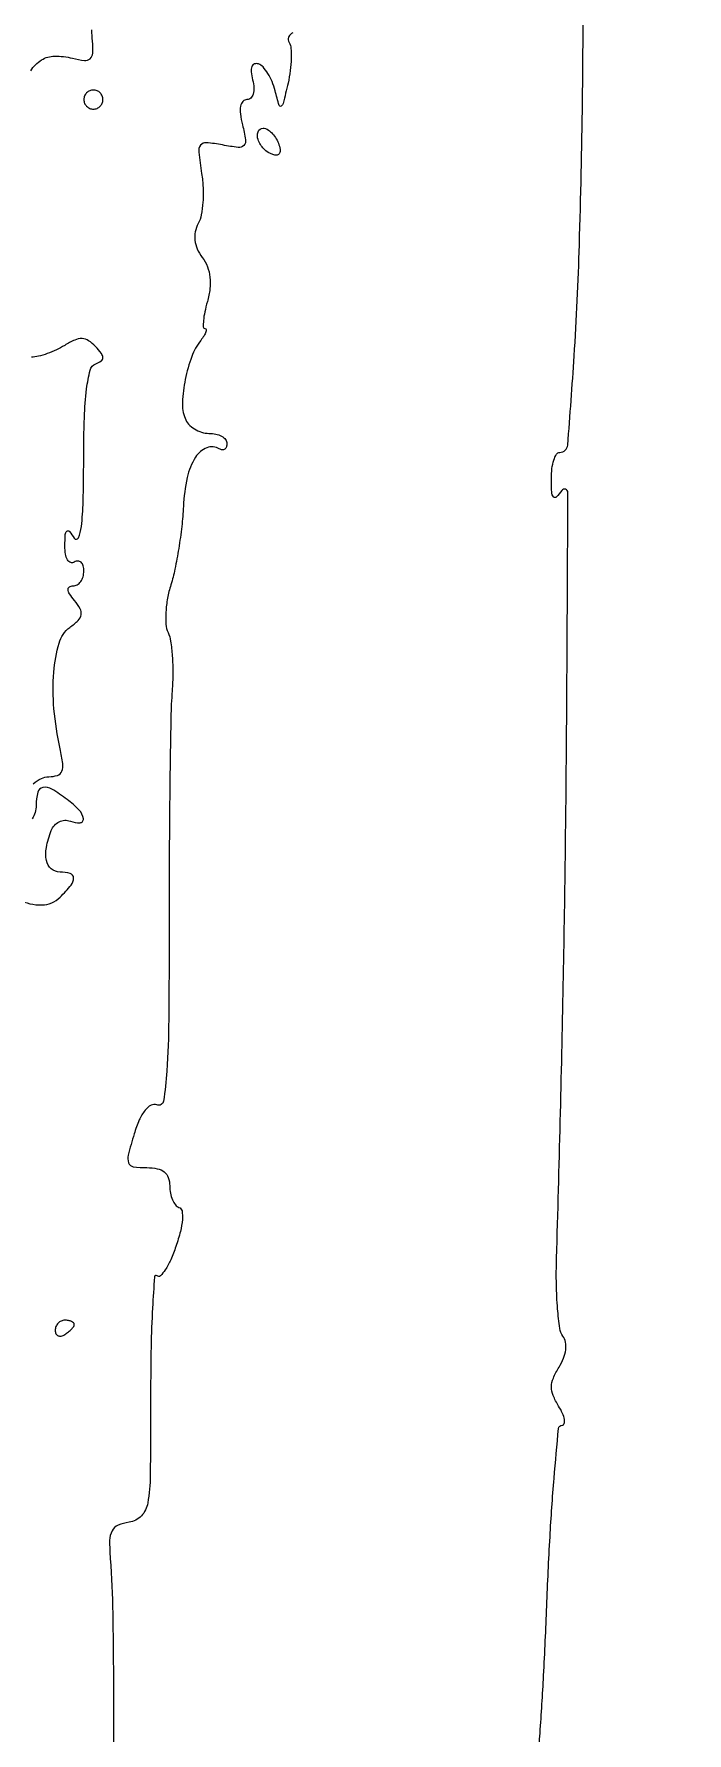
# Model space of a CAD drawing. Extents: x 0 to 4160, y 0 to 3120.
# Drawn here: x 321.8 to 390.2, y 2145.7 to 2323.9 of the extents above; entities that cross this region are included whole.
import ezdxf

# ---------------------------------------------------------------- set-up
doc = ezdxf.new("R2010")
doc.units = 0

msp = doc.modelspace()

# ---------------------------------------------------------------- linework, layer by layer
for points in [[(4159.499279, 606.274193, 0.000001), (4159.667734, 974.478125, 0.000057)], [(757.647081, 3119.740147, 0.000002), (520.492565, 3119.487217, 0.4139)], [(1964.75, 0.149832, 0.000016), (2717.930904, 0.232101, 0.000028), (3351.473438, 0.357111)], [(374.423455, 2140.546526, 0.001458), (374.820703, 2145.704973, 0.005623), (375.200006, 2151.746835, 0.003273), (375.526101, 2159.003699, -0.004339), (375.868979, 2166.287576, -0.007208), (376.29976, 2172.419837, -0.002078), (376.766064, 2177.662867, -0.38727), (377.136052, 2178, 0.326843), (377.364965, 2178.167534, 0.122921), (377.391285, 2178.5875, 0.063862), (377.185062, 2179.232225, 0.030289), (376.767927, 2180, -0.042116), (376.198177, 2181.11043, -0.10081), (376.025093, 2182.015573, -0.098228), (376.218118, 2182.930943, -0.038667), (376.816864, 2184.078361, 0.04498), (377.287653, 2185.008978, 0.06311), (377.519929, 2185.909641, 0.075264), (377.500908, 2186.705282, 0.118767), (377.229674, 2187.328361, -0.128365), (376.893311, 2188.142797, -0.013445), (376.665935, 2190.212081, -0.01596), (376.538142, 2192.733611, -0.012143), (376.553535, 2195.5, 0.002608), (377.260068, 2224.175795, 0.003177), (377.610879, 2251.028513, 0.000609), (377.746874, 2275.790463, 0.732698), (377.093639, 2276, -0.037728), (376.53952, 2275.331268, -0.441314), (376.237616, 2275.339658, -0.167283), (376.054828, 2275.796899, -0.01081), (376.015313, 2277.25, -0.030766), (376.074314, 2278.303542, -0.047836), (376.266561, 2279.192187, -0.061181), (376.550205, 2279.809251, -0.260067), (376.892131, 2280, 0.391394), (377.729939, 2280.774467, 0.003481), (378.399498, 2290.113643, 0.008715), (378.949686, 2301.766638, 0.004142), (379.272127, 2316.785551, 0.00288), (379.341957, 2326.194064, 0.01783)], [(321.434129, 2320.01843, -0.113991), (322.560737, 2321.155489, -0.139472), (323.931017, 2321.558221, -0.063737), (325.798782, 2321.335654, 0.032574), (327.052101, 2321.106578, 0.208265), (327.655867, 2321.290044, 0.208836), (327.931904, 2321.856591, 0.03276), (327.901565, 2323.127263, -0.015069), (327.831286, 2324.312353, -0.005636)], [(348.915511, 2324.010984, 0.198307), (348.46763, 2323.561356, 0.240876), (348.515079, 2322.975601, -0.118083), (348.71303, 2322.375246, -0.02736), (348.74378, 2321.304599, -0.02676), (348.642682, 2320.03561, -0.023396), (348.404582, 2318.725601, -0.003147), (347.901937, 2316.606267, -0.202025), (347.680333, 2316.307288, -0.492264), (347.460858, 2316.395104, -0.007426), (347.052903, 2317.925861, 0.037304), (346.735774, 2318.882269, 0.040816), (346.287483, 2319.751116, 0.044676), (345.782967, 2320.418625, 0.128841), (345.301103, 2320.732966, 0.164237), (344.873417, 2320.731333, 0.227442), (344.604015, 2320.466599, 0.115427), (344.53771, 2319.902594, 0.035757), (344.695318, 2319.057105, -0.046745), (344.828554, 2318.243682, -0.088157), (344.757792, 2317.584415, -0.132783), (344.499845, 2317.160663, -0.192312), (344.097579, 2317, 0.213447), (343.669491, 2316.808528, 0.139132), (343.428695, 2316.314015, 0.076854), (343.409559, 2315.490916, 0.028944), (343.625553, 2314.35578, -0.020377), (343.954871, 2312.773155, -0.240475), (343.770441, 2312.192571, -0.230219), (343.18518, 2311.986414, -0.018754), (341.532798, 2312.238481, 0.023912), (339.836289, 2312.479407, 0.264432), (339.234478, 2312.207926, 0.187846), (339.040688, 2311.475403, 0.012035), (339.348136, 2309.242114, -0.02945), (339.499121, 2307.766888, -0.027417), (339.481334, 2306.248168, -0.028487), (339.314115, 2304.900945, -0.077894), (338.99869, 2303.997553, 0.070368), (338.680396, 2303.127991, 0.081925), (338.639169, 2302.249653, 0.076515), (338.88536, 2301.357726, 0.052379), (339.414397, 2300.447956, -0.065106), (339.952048, 2299.46693, -0.064418), (340.221821, 2298.377102, -0.058383), (340.218623, 2297.162374, -0.04003), (339.945456, 2295.809816, 0.017141), (339.675998, 2294.732172, 0.030226), (339.538666, 2293.825383, 0.033493), (339.523453, 2293.161521, 0.40137), (339.69225, 2293, -0.370262), (339.816867, 2292.893057, -0.12186), (339.793338, 2292.632812, -0.057777), (339.599778, 2292.230179, -0.025911), (339.260332, 2291.75, 0.078578), (338.310501, 2290.053242, 0.038505), (337.63246, 2287.664053, 0.038305), (337.335901, 2285.264819, 0.103572), (337.607881, 2283.579463, 0.093755), (337.980919, 2282.975599, 0.066808), (338.592009, 2282.463967, 0.064822), (339.338019, 2282.118067, 0.076322), (340.106989, 2282, -0.053986), (340.831188, 2281.921579, -0.073714), (341.443928, 2281.688914, -0.093409), (341.855193, 2281.345079, -0.173764), (342, 2280.940983, -0.080793), (341.940182, 2280.573209, -0.15914), (341.765662, 2280.337881, -0.183592), (341.505986, 2280.27049, -0.111548), (341.202254, 2280.375, 0.238203), (339.88901, 2280.488066, 0.158976), (338.708858, 2279.499835, 0.086784), (337.838808, 2277.35415, 0.039641), (337.436977, 2274.347389, -0.015084), (337.260373, 2272.244409, -0.011159), (336.943272, 2269.931713, -0.0113), (336.545244, 2267.758941, -0.024761), (336.12159, 2266.122273, 0.030669), (335.773766, 2264.710031, 0.030306), (335.599577, 2263.26021, 0.031779), (335.605428, 2261.976408, 0.09277), (335.826353, 2261.122273, -0.073885), (336.099323, 2260.209578, -0.018356), (336.265398, 2258.654668, -0.018367), (336.325182, 2256.841776, -0.017506), (336.253735, 2255, 0.013598), (336.124341, 2252.224624, 0.001596), (336.023994, 2246.031993, 0.001912), (335.956326, 2238.666408, 0.001564), (335.938724, 2230.789763, -0.002474), (335.897115, 2220.529284, -0.014396), (335.692793, 2215.12559, -0.021264), (335.348125, 2211.979091, -0.478616), (334.657647, 2211.577879, 0.218979), (334.040319, 2211.537854, 0.102787), (333.415147, 2211.010477, 0.063914), (332.813477, 2210.001109, 0.028032), (332.27308, 2208.538116, 0.010811), (331.643677, 2206.31725, 0.154143), (331.685424, 2205.504762, 0.273738), (332.184005, 2205.102241, 0.036219), (333.593601, 2205, -0.048773), (334.700064, 2204.891811, -0.119985), (335.436122, 2204.550878, -0.143311), (335.855272, 2203.955636, -0.082394), (336, 2203.083333, 0.047363), (336.071956, 2202.325414, 0.054609), (336.285324, 2201.631771, 0.062808), (336.599088, 2201.099899, 0.14648), (336.971315, 2200.833333, -0.275327), (337.291475, 2200.455434, -0.061223), (337.329627, 2199.573594, -0.043048), (337.120528, 2198.31863, -0.020189), (336.6471, 2196.740882, -0.020448), (336.101861, 2195.346638, -0.038814), (335.53362, 2194.284517, -0.055973), (335.024908, 2193.656308, -0.412133), (334.675785, 2193.657549, 0.642562), (334.404784, 2193.556514, 0.004332), (334.198512, 2190.287544, 0.008743), (334.048223, 2186.212739, 0.004845), (334, 2181.236218, -0.002513), (333.957287, 2172.73928, -0.039045), (333.700952, 2169.837371, -0.148398), (333.028103, 2168.482046, -0.170182), (331.75, 2167.819551, 0.064794), (330.581988, 2167.495683, 0.174542), (329.95834, 2166.919919, 0.117058), (329.704284, 2165.910836, 0.022149), (329.762971, 2164, -0.014595), (330.027236, 2158.234861, -0.004013), (330.105302, 2149.149909, -0.000726), (330.096497, 2139.211824, -0.198305)], [(321.697852, 2245.254605, -0.059571), (322.544359, 2245.806963, -0.114211), (323.329455, 2245.992198, 0.077925), (324.229486, 2246.137261, 0.220913), (324.683385, 2246.560263, 0.129371), (324.787879, 2247.369204, 0.021842), (324.5179, 2248.9185, -0.031524), (323.870019, 2253.115016, -0.042366), (323.849001, 2256.95983, -0.048913), (324.394973, 2260.012796, -0.167725), (325.52808, 2261.644191, 0.036239), (326.40285, 2262.386729, 0.156269), (326.716644, 2262.982905, 0.172263), (326.610243, 2263.615229, 0.046243), (326.02594, 2264.468744, -0.025366), (325.504458, 2265.166227, -0.124304), (325.339815, 2265.625897, -0.294493), (325.477706, 2265.893243, -0.131198), (325.877555, 2266, 0.137718), (326.305587, 2266.120175, 0.100174), (326.670282, 2266.457961, 0.086029), (326.915813, 2266.963193, 0.070298), (327, 2267.559017, 0.066118), (326.926733, 2268.110654, 0.138808), (326.70625, 2268.478525, 0.191142), (326.379648, 2268.607943, 0.139169), (326, 2268.5, -0.229941), (325.620381, 2268.461317, -0.175006), (325.295345, 2268.733417, -0.092833), (325.079473, 2269.339472, -0.040942), (325.015313, 2270.190983, -0.011265), (325.050865, 2271.40984, -0.210879), (325.219823, 2271.744645, -0.418214), (325.483883, 2271.716964, -0.025105), (326, 2271, 0.601934), (326.421986, 2271.036643, 0.070241), (326.73701, 2272.219677, 0.023771), (326.927356, 2274.84195, 0.005836), (326.984687, 2279.166667, -0.007346), (327.0579, 2283.664237, -0.023343), (327.291138, 2286.662021, -0.030156), (327.65952, 2288.634675, -0.248546), (328.25, 2289.291667, 0.065115), (328.815285, 2289.587032, 0.24818), (328.990616, 2289.929876, 0.160797), (328.834049, 2290.383026, 0.026332), (328.225041, 2291.099959, 0.05769), (327.48841, 2291.718792, 0.137062), (326.813036, 2291.9359, 0.11518), (326.045873, 2291.787766, 0.034552), (324.988609, 2291.224959, -0.030026), (324.126581, 2290.75603, -0.024824), (323.158709, 2290.359832, -0.025528), (322.232091, 2290.085478, -0.059273), (321.513569, 2290, 0.163465)], [(320.181436, 2233.097869, 0.122763), (322.588443, 2232.549195, 0.193672), (324.511399, 2233.368542, 0.024556), (325.652967, 2234.628106, 0.174625), (325.924456, 2235.392116, 0.334689), (325.575057, 2235.851469, 0.068754), (324.5, 2236, -0.178821), (323.589962, 2236.33622, -0.165335), (323.080558, 2237.195187, -0.100658), (323.070978, 2238.575659, -0.043204), (323.582759, 2240.35507, -0.092199), (323.913044, 2240.893432, -0.096073), (324.410647, 2241.267858, -0.099378), (324.997394, 2241.421065, -0.106326), (325.582759, 2241.329869, 0.103542), (326.601547, 2241.165395, 0.443443), (326.947841, 2241.585203, 0.156515), (326.502866, 2242.493454, 0.038876), (325.25, 2243.607954, 0.0269), (323.636426, 2244.701277, 0.18369), (322.707362, 2244.868806, 0.293529), (322.166498, 2244.3589, 0.061034), (322, 2243, -0.068558), (321.894689, 2242.235562, -0.08493), (321.587012, 2241.5875, -0.099852)]]:
    msp.add_lwpolyline(points, format="xyb")
for points in [[(327, 2317, 0.099038), (327.076342, 2316.618362, 0.097945), (327.29375, 2316.29375, 0.097945), (327.618362, 2316.076342, 0.099038), (328, 2316, 0.099038), (328.381638, 2316.076342, 0.097945), (328.70625, 2316.29375, 0.097945), (328.923658, 2316.618362, 0.099038), (329, 2317, 0.099038), (328.923658, 2317.381638, 0.097945), (328.70625, 2317.70625, 0.097945), (328.381638, 2317.923658, 0.099038), (328, 2318, 0.099038), (327.618362, 2317.923658, 0.097945), (327.29375, 2317.70625, 0.097945), (327.076342, 2317.381638, 0.099038)], [(347.393691, 2312.41644, -0.045328), (347.573751, 2311.780247, -0.161356), (347.517614, 2311.366128, -0.257062), (347.25556, 2311.181849, -0.108271), (346.81318, 2311.22894, -0.120025), (345.872631, 2311.819479, -0.106345), (345.257968, 2312.801325, -0.180578), (345.266106, 2313.626672, -0.310331), (345.809678, 2314, -0.13514), (346.227906, 2313.884859, -0.062067), (346.677724, 2313.534829, -0.054888), (347.088813, 2313.022161, -0.049992)], [(324, 2187.940983, 0.108972), (324.078288, 2187.586039, 0.182303), (324.29375, 2187.3746, 0.161196), (324.6179, 2187.343488, 0.082592), (325, 2187.5, 0.029505), (325.382774, 2187.768994, 0.035638), (325.70625, 2188.066025, 0.038439), (325.934461, 2188.34829, 0.151918), (326, 2188.559017, 0.210953), (325.92554, 2188.727648, 0.081139), (325.70625, 2188.870461, 0.061769), (325.382849, 2188.967655, 0.042167), (325, 2189, 0.105053), (324.618444, 2188.918938, 0.099167), (324.29375, 2188.688914, 0.09642), (324.076123, 2188.345238, 0.093332)]]:
    msp.add_lwpolyline(points, format="xyb", close=True)

doc.saveas('drawing.dxf')
